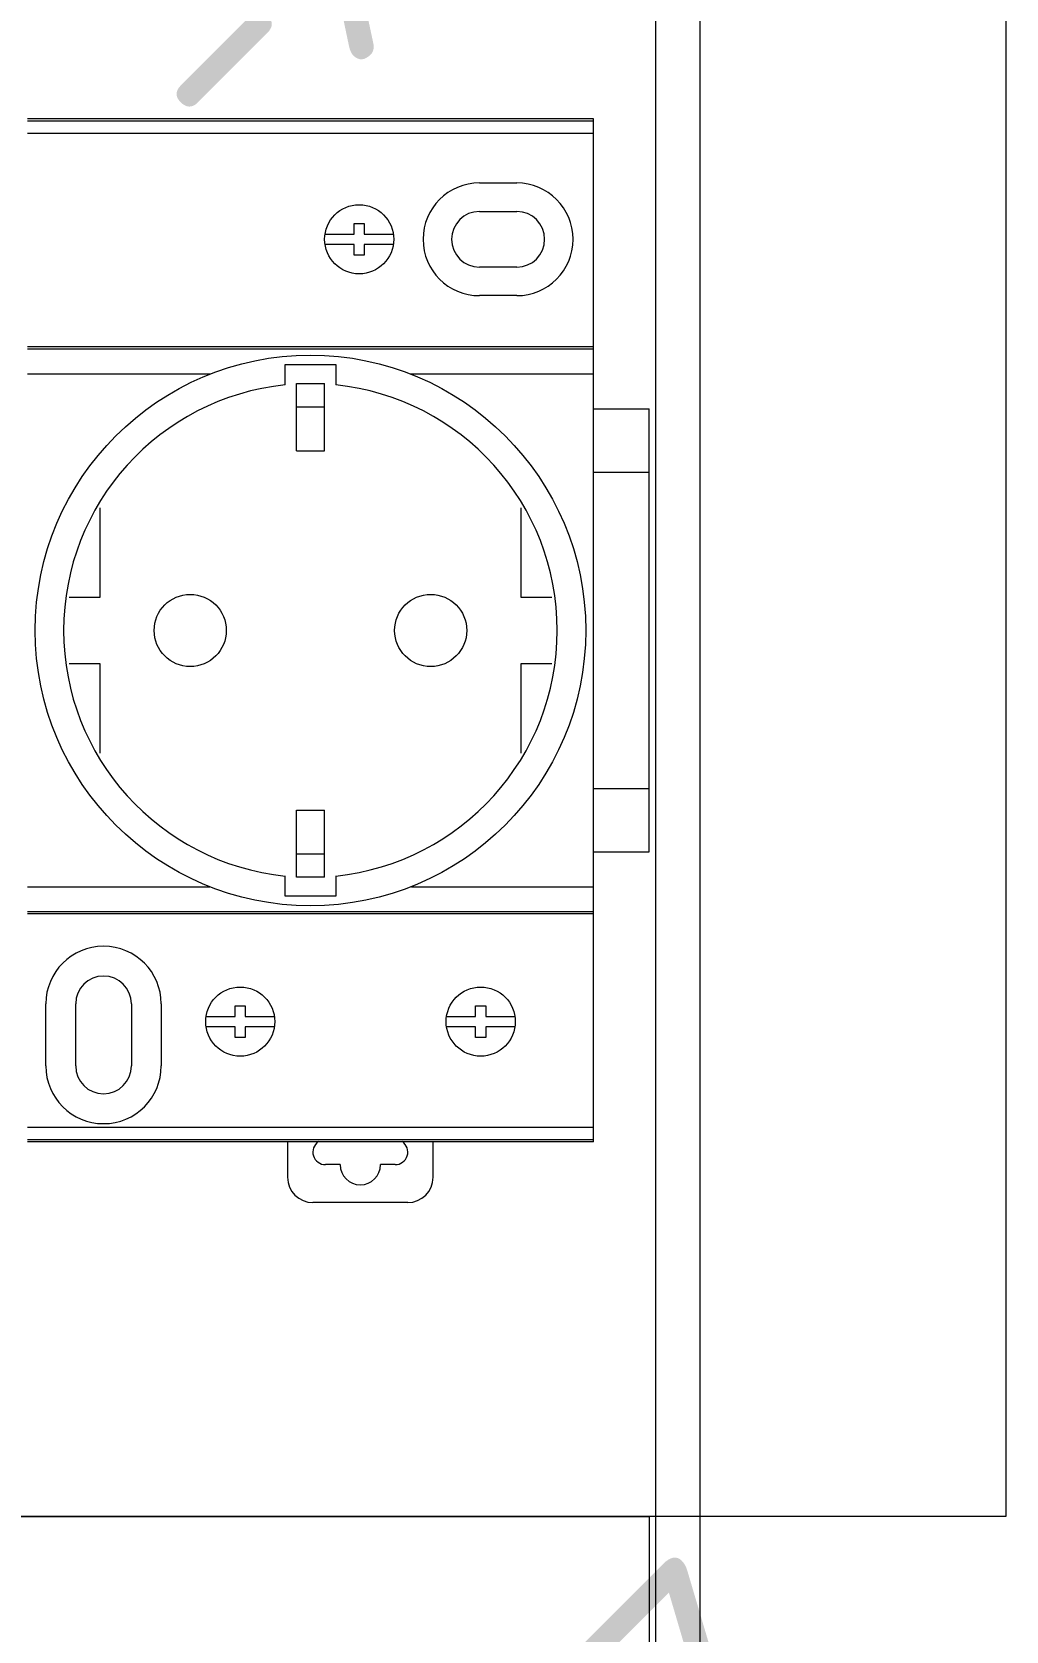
# Model space of a CAD drawing. Header units: millimetres. Extents: x 1359 to 3577, y 1336 to 3557.
# Drawn here: x 2367.3 to 2444.3, y 2687.5 to 2813.8 of the extents above; entities that cross this region are included whole.
import ezdxf
from ezdxf.enums import TextEntityAlignment as Align

# ---------------------------------------------------------------- set-up
doc = ezdxf.new("R2010")
doc.units = ezdxf.units.MM
doc.layers.add('000-PI-Oprema', color=30, linetype='Continuous', lineweight=5)
doc.layers.add('000-PI-ORMAR', color=2, linetype='Continuous')
doc.layers.add('002-PI-Kabelska kanalica', color=150, linetype='Continuous')
doc.styles.add('PI0', font='isocpeur.ttf', dxfattribs={"width": 0.9})

msp = doc.modelspace()

# ---------------------------------------------------------------- linework, layer by layer
at = {"layer": '000-PI-Oprema', "color": 0, "linetype": 'ByBlock', "lineweight": 0}
for p, q in [((2411.66, 2806.96), (2366.96, 2806.96)), ((2411.66, 2726.15), (2411.66, 2806.96)), ((2366.96, 2806.81), (2411.66, 2806.81)), ((2411.66, 2805.81), (2366.96, 2805.81)), ((2402.66, 2801.9), (2405.61, 2801.9)), ((2402.66, 2799.65), (2405.61, 2799.65)), ((2392.76, 2797.85), (2392.76, 2798.7)), ((2392.76, 2798.7), (2393.56, 2798.7)), ((2393.56, 2798.7), (2393.56, 2797.85)), ((2390.47, 2797.85), (2392.76, 2797.85)), ((2392.76, 2797.05), (2390.47, 2797.05)), ((2392.76, 2796.2), (2392.76, 2797.05)), ((2393.56, 2797.85), (2395.86, 2797.85)), ((2393.56, 2797.05), (2393.56, 2796.2)), ((2395.86, 2797.05), (2393.56, 2797.05)), ((2393.56, 2796.2), (2392.76, 2796.2)), ((2405.61, 2795.25), (2402.66, 2795.25)), ((2405.61, 2793), (2402.66, 2793)), ((2411.66, 2788.96), (2366.96, 2788.96)), ((2366.96, 2788.8), (2411.66, 2788.8)), ((2381.38, 2786.8), (2366.96, 2786.8)), ((2387.31, 2785.95), (2387.31, 2787.55)), ((2387.31, 2787.55), (2391.31, 2787.55)), ((2391.31, 2787.55), (2391.31, 2785.95)), ((2411.66, 2786.8), (2397.25, 2786.8)), ((2388.21, 2780.74), (2388.21, 2786.05)), ((2388.21, 2786.05), (2390.41, 2786.05)), ((2390.41, 2780.74), (2390.41, 2786.05)), ((2388.21, 2784.21), (2390.41, 2784.21)), ((2388.21, 2780.74), (2390.41, 2780.74)), ((2372.67, 2776.23), (2372.67, 2769.16)), ((2405.96, 2769.16), (2405.96, 2776.23)), ((2372.67, 2769.16), (2370.24, 2769.16)), ((2408.38, 2769.16), (2405.96, 2769.16)), ((2370.24, 2763.94), (2372.67, 2763.94)), ((2372.67, 2763.94), (2372.67, 2756.87)), ((2405.96, 2763.94), (2408.38, 2763.94)), ((2405.96, 2756.87), (2405.96, 2763.94)), ((2388.21, 2752.36), (2390.41, 2752.36)), ((2388.21, 2747.05), (2388.21, 2752.36)), ((2390.41, 2747.05), (2390.41, 2752.36)), ((2390.41, 2748.89), (2388.21, 2748.89)), ((2366.96, 2746.31), (2381.35, 2746.31)), ((2387.31, 2745.56), (2387.31, 2747.16)), ((2390.41, 2747.05), (2388.21, 2747.05)), ((2391.31, 2747.16), (2391.31, 2745.56)), ((2397.28, 2746.31), (2411.66, 2746.31)), ((2391.31, 2745.56), (2387.31, 2745.56)), ((2411.66, 2744.31), (2366.96, 2744.31)), ((2411.66, 2744.16), (2366.96, 2744.16)), ((2368.4, 2732.15), (2368.4, 2737.05)), ((2370.76, 2732.15), (2370.76, 2737.05)), ((2375.16, 2737.05), (2375.16, 2732.15)), ((2377.52, 2737.05), (2377.52, 2732.15)), ((2383.36, 2736.9), (2384.16, 2736.9)), ((2383.36, 2736.05), (2383.36, 2736.9)), ((2384.16, 2736.9), (2384.16, 2736.05)), ((2402.36, 2736.9), (2403.16, 2736.9)), ((2402.36, 2736.05), (2402.36, 2736.9)), ((2403.16, 2736.9), (2403.16, 2736.05)), ((2381.07, 2736.05), (2383.36, 2736.05)), ((2383.36, 2735.25), (2381.07, 2735.25)), ((2383.36, 2734.4), (2383.36, 2735.25)), ((2384.16, 2736.05), (2386.46, 2736.05)), ((2386.46, 2735.25), (2384.16, 2735.25)), ((2384.16, 2735.25), (2384.16, 2734.4)), ((2400.07, 2736.05), (2402.36, 2736.05)), ((2402.36, 2735.25), (2400.07, 2735.25)), ((2402.36, 2734.4), (2402.36, 2735.25)), ((2403.16, 2736.05), (2405.46, 2736.05)), ((2405.46, 2735.25), (2403.16, 2735.25)), ((2403.16, 2735.25), (2403.16, 2734.4)), ((2384.16, 2734.4), (2383.36, 2734.4)), ((2403.16, 2734.4), (2402.36, 2734.4)), ((2366.96, 2727.31), (2411.66, 2727.31)), ((2411.66, 2726.31), (2366.96, 2726.31)), ((2411.66, 2726.15), (2366.96, 2726.15)), ((2387.5, 2726.15), (2387.5, 2723.35)), ((2399, 2723.35), (2399, 2726.15)), ((2391.65, 2724.35), (2390.5, 2724.35)), ((2396, 2724.35), (2394.85, 2724.35)), ((2397, 2721.35), (2389.5, 2721.35))]:
    msp.add_line(p, q, dxfattribs=at)
for centre, radius in [((2393.16, 2797.45), 2.73), ((2389.31, 2766.55), 21.75), ((2379.81, 2766.55), 2.85), ((2398.81, 2766.55), 2.85), ((2383.76, 2735.65), 2.73), ((2402.76, 2735.65), 2.73)]:
    msp.add_circle(centre, radius, dxfattribs=at)
for centre, radius, start, end in [((2402.66, 2797.45), 4.45, 90, 270), ((2405.61, 2797.45), 4.45, 270, 90), ((2402.66, 2797.45), 2.2, 90, 270), ((2405.61, 2797.45), 2.2, 270, 90), ((2389.31, 2766.55), 19.5, 95.8868, 264.1132), ((2389.31, 2766.55), 19.5, 275.8868, 84.1132), ((2372.96, 2737.05), 4.56, 0, 180), ((2372.96, 2737.05), 2.2, 0, 180), ((2372.96, 2732.15), 4.56, 180, 0), ((2372.96, 2732.15), 2.2, 180, 0), ((2390.5, 2725.35), 1, 124.3289, 270), ((2396, 2725.35), 1, 270, 55.6711), ((2393.25, 2724.35), 1.6, 180, 0), ((2389.5, 2723.35), 2, 180, 270), ((2397, 2723.35), 2, 270, 0)]:
    msp.add_arc(centre, radius, start, end, dxfattribs=at)
at = {"layer": '000-PI-ORMAR', "color": 0, "linetype": 'ByBlock', "lineweight": 0}
msp.add_line((2420.07, 3351.56), (2420.07, 1461.56), dxfattribs=at)
at = {"layer": '002-PI-Kabelska kanalica', "color": 0, "linetype": 'ByBlock', "lineweight": 0}
for p, q in [((2416.57, 3351.56), (2416.57, 1679.56)), ((1601.07, 2696.56), (2416.07, 2696.56)), ((2416.07, 2696.56), (2416.07, 2636.56))]:
    msp.add_line(p, q, dxfattribs=at)
at = {"layer": '002-PI-Kabelska kanalica', "color": 0, "linetype": 'ByBlock', "lineweight": 0, "ltscale": 0.25}
for p, q in [((2444.26, 2889), (2444.26, 2696.56)), ((2411.66, 2784.06), (2416.07, 2784.06)), ((2416.07, 2749.06), (2416.07, 2784.06)), ((2411.66, 2779.06), (2416.07, 2779.06)), ((2411.66, 2754.06), (2416.07, 2754.06)), ((2411.66, 2749.06), (2416.07, 2749.06)), ((2444.26, 2696.56), (2190.75, 2696.56))]:
    msp.add_line(p, q, dxfattribs=at)

# ---------------------------------------------------------------- texts
at = {"layer": '002-PI-Kabelska kanalica', "color": 0, "linetype": 'ByBlock', "lineweight": 0, "style": 'PI0', "width": 0.9}
for s, p in [('-XS2', (2396.15, 2828.27)), ('-XGI-INIZ', (2389.53, 2651.07))]:
    msp.add_text(s, height=20, rotation=45, dxfattribs=at).set_placement(p, align=Align.MIDDLE)

doc.saveas('drawing.dxf')
